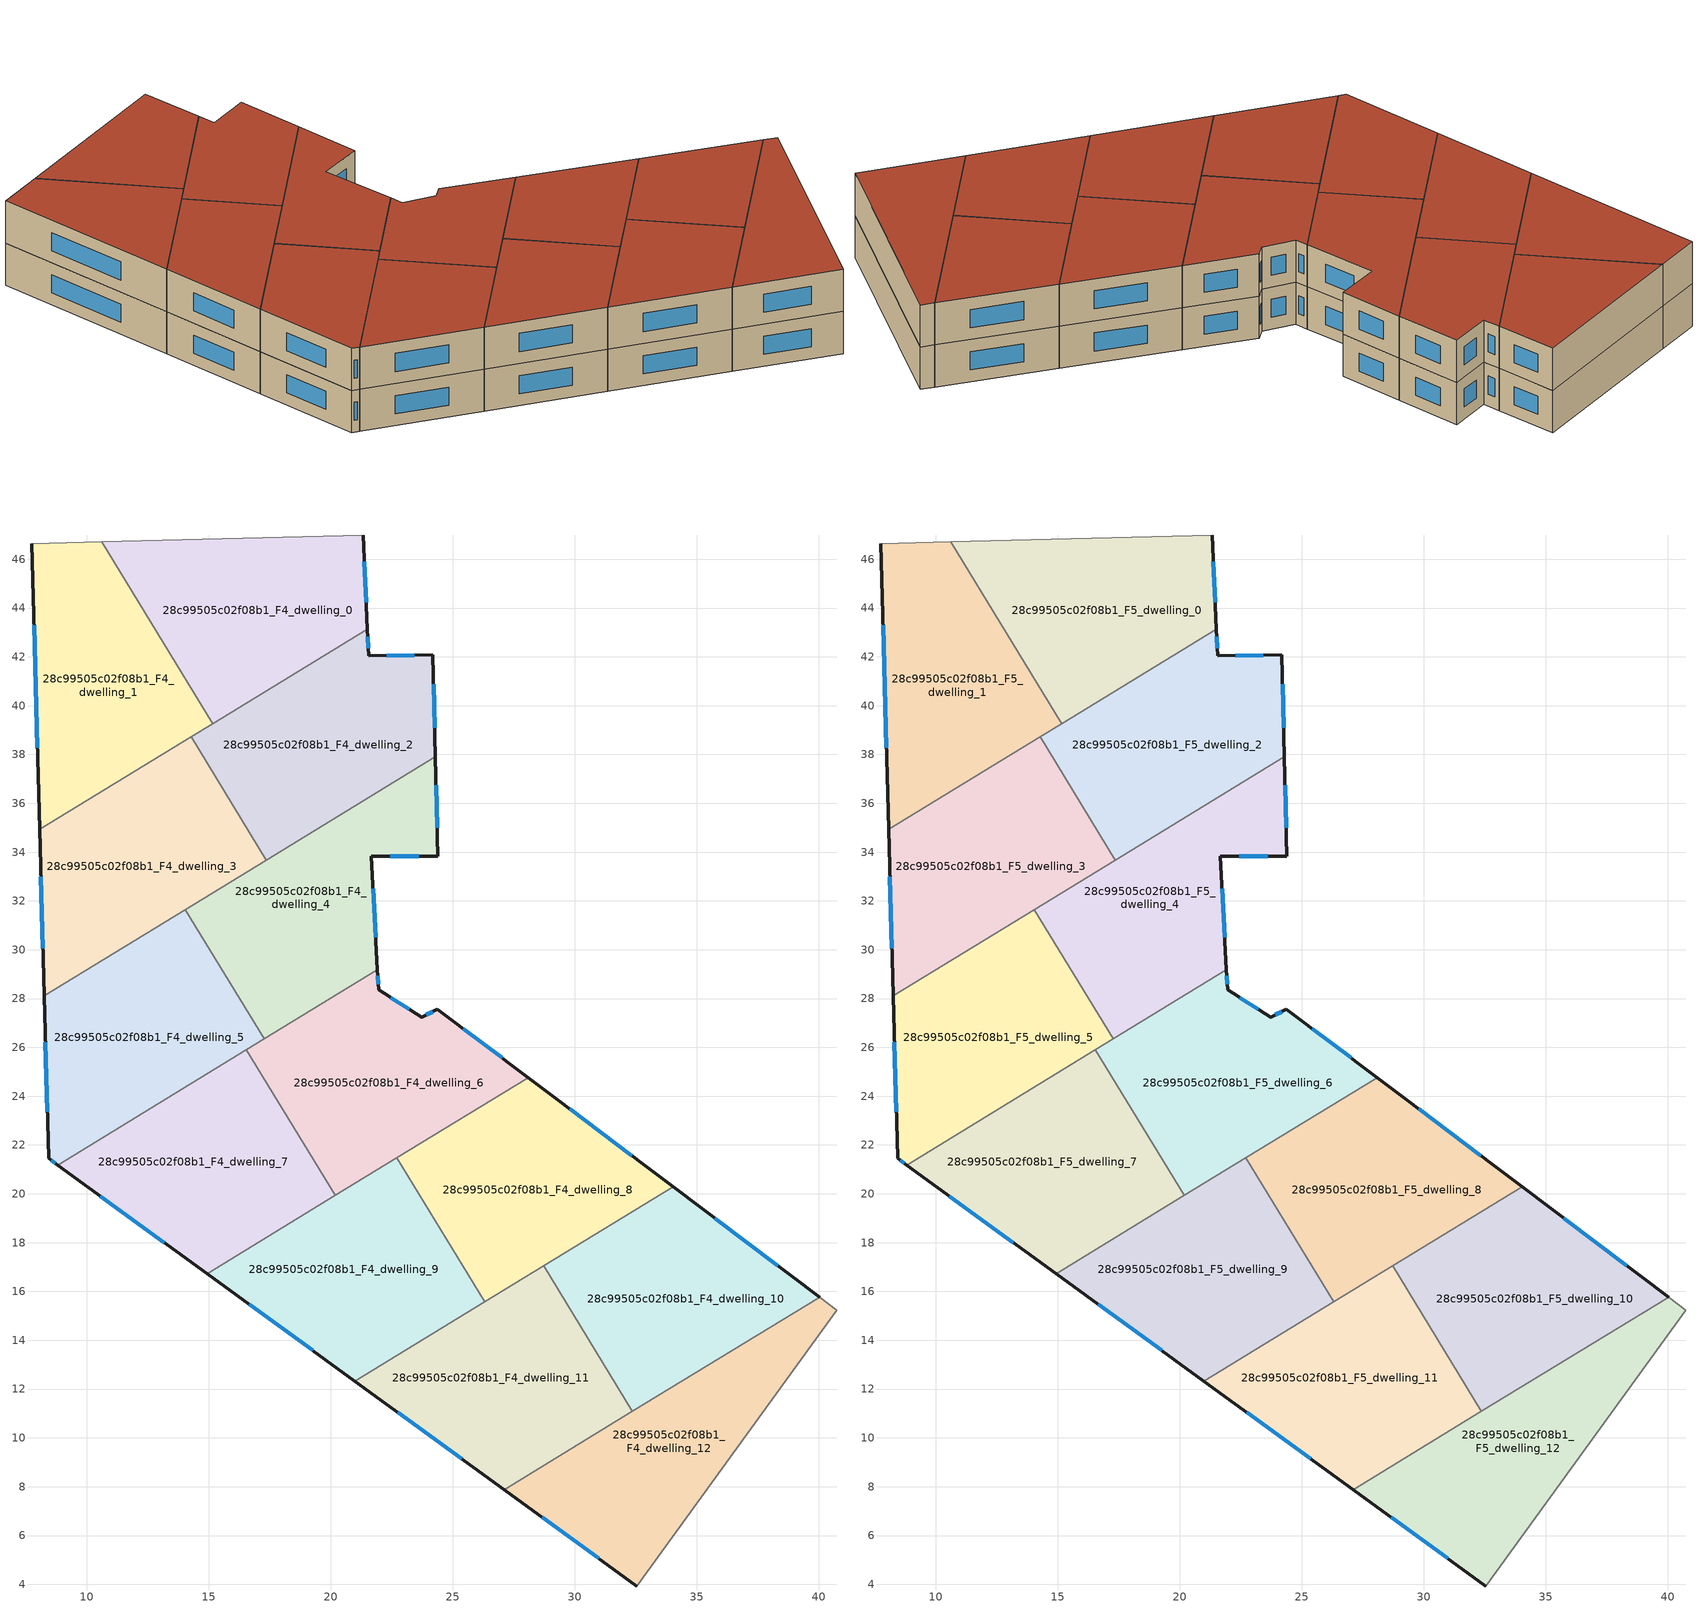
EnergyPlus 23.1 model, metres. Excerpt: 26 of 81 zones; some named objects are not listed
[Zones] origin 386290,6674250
28c99505c02f08b1_F4_dwelling_0
 floor to 28c99505c02f08b1_F3_dwelling_0 (EU_floor_Construction): 21.34,46.99 21.5,43.13 15.17,39.26 10.62,46.71 z12
 wall outside (EU_wall_Construction): 21.5,43.13 21.34,46.99 z12:15
 wall to 28c99505c02f08b1_F4_dwelling_1 (EU_wall_Construction): 10.62,46.71 15.17,39.26 z12:15
 wall adiabatic (EU_wall_Construction): 21.34,46.99 10.62,46.71 z12:15
 wall to 28c99505c02f08b1_F4_dwelling_2 (EU_wall_Construction): 15.17,39.26 21.5,43.13 z12:15
 window (EU_Window_Construction): 21.46,44.23 21.38,45.89 z12.86:14.14
28c99505c02f08b1_F4_dwelling_1
 floor to 28c99505c02f08b1_F3_dwelling_1 (EU_floor_Construction): 10.62,46.71 15.17,39.26 8.08,34.93 7.76,46.63 z12
 wall outside (EU_wall_Construction): 7.76,46.63 8.08,34.93 z12:15
 wall adiabatic (EU_wall_Construction): 10.62,46.71 7.76,46.63 z12:15
 wall to 28c99505c02f08b1_F4_dwelling_3 (EU_wall_Construction): 8.08,34.93 14.29,38.72 z12:15
 wall to 28c99505c02f08b1_F4_dwelling_2 (EU_wall_Construction): 14.29,38.72 15.17,39.26 z12:15
 window (EU_Window_Construction): 7.85,43.29 7.98,38.27 z12.86:14.14
28c99505c02f08b1_F4_dwelling_10
 floor to 28c99505c02f08b1_F3_dwelling_10 (EU_floor_Construction): 40.03,15.77 32.36,11.09 28.72,17.04 34.03,20.29 z12
 wall outside (EU_wall_Construction): 40.03,15.77 34.03,20.29 z12:15
 wall to 28c99505c02f08b1_F4_dwelling_11 (EU_wall_Construction): 28.72,17.04 32.36,11.09 z12:15
 wall to 28c99505c02f08b1_F4_dwelling_12 (EU_wall_Construction): 32.36,11.09 40.03,15.77 z12:15
 wall to 28c99505c02f08b1_F4_dwelling_8 (EU_wall_Construction): 34.03,20.29 28.72,17.04 z12:15
 window (EU_Window_Construction): 38.31,17.06 35.74,19 z12.86:14.14
28c99505c02f08b1_F4_dwelling_11
 floor to 28c99505c02f08b1_F3_dwelling_11 (EU_floor_Construction): 28.72,17.04 32.36,11.09 27.11,7.88 20.99,12.33 z12
 wall outside (EU_wall_Construction): 20.99,12.33 27.11,7.88 z12:15
 wall to 28c99505c02f08b1_F4_dwelling_9 (EU_wall_Construction): 26.31,15.58 20.99,12.33 z12:15
 wall to 28c99505c02f08b1_F4_dwelling_12 (EU_wall_Construction): 27.11,7.88 32.36,11.09 z12:15
 wall to 28c99505c02f08b1_F4_dwelling_8 (EU_wall_Construction): 28.72,17.04 26.31,15.58 z12:15
 window (EU_Window_Construction): 22.74,11.06 25.36,9.15 z12.86:14.14
28c99505c02f08b1_F4_dwelling_12
 floor to 28c99505c02f08b1_F3_dwelling_12 (EU_floor_Construction): 40.73,15.24 32.54,3.93 27.11,7.88 40.03,15.77 z12
 wall outside (EU_wall_Construction): 27.11,7.88 32.54,3.93 z12:15
 wall adiabatic (EU_wall_Construction): 32.54,3.93 40.73,15.24 40.03,15.77 z12:15
 window (EU_Window_Construction): 28.66,6.75 30.99,5.06 z12.86:14.14
28c99505c02f08b1_F4_dwelling_2
 floor to 28c99505c02f08b1_F3_dwelling_2 (EU_floor_Construction): 24.18,42.08 24.29,37.9 17.37,33.67 14.29,38.72 21.5,43.13 21.55,42.04 z12
 wall outside (EU_wall_Construction): 24.29,37.9 24.18,42.08 21.55,42.04 21.5,43.13 z12:15
 wall to 28c99505c02f08b1_F4_dwelling_3 (EU_wall_Construction): 14.29,38.72 17.37,33.67 z12:15
 wall to 28c99505c02f08b1_F4_dwelling_4 (EU_wall_Construction): 17.37,33.67 24.29,37.9 z12:15
 window (EU_Window_Construction): 23.43,42.07 22.3,42.05 / 24.26,39.09 24.21,40.88 / 21.54,42.35 21.52,42.82 z12.86:14.14
28c99505c02f08b1_F4_dwelling_3
 floor to 28c99505c02f08b1_F3_dwelling_3 (EU_floor_Construction): 14.29,38.72 17.37,33.67 8.26,28.11 8.08,34.93 z12
 wall outside (EU_wall_Construction): 8.08,34.93 8.26,28.11 z12:15
 wall to 28c99505c02f08b1_F4_dwelling_5 (EU_wall_Construction): 8.26,28.11 14.05,31.64 z12:15
 wall to 28c99505c02f08b1_F4_dwelling_4 (EU_wall_Construction): 14.04,31.64 17.37,33.68 z12:15
 window (EU_Window_Construction): 8.13,32.98 8.21,30.06 z12.86:14.14
28c99505c02f08b1_F4_dwelling_4
 floor to 28c99505c02f08b1_F3_dwelling_4 (EU_floor_Construction): 24.29,37.9 24.39,33.83 21.66,33.83 21.91,29.17 17.28,26.34 14.04,31.64 z12
 wall outside (EU_wall_Construction): 21.91,29.17 21.66,33.83 24.39,33.83 24.29,37.9 z12:15
 wall to 28c99505c02f08b1_F4_dwelling_5 (EU_wall_Construction): 14.04,31.64 17.28,26.34 z12:15
 wall to 28c99505c02f08b1_F4_dwelling_6 (EU_wall_Construction): 17.28,26.34 21.91,29.17 z12:15
 window (EU_Window_Construction): 22.44,33.83 23.61,33.83 / 21.84,30.5 21.73,32.5 / 24.36,35 24.32,36.74 z12.86:14.14
28c99505c02f08b1_F4_dwelling_5
 floor to 28c99505c02f08b1_F3_dwelling_5 (EU_floor_Construction): 14.04,31.64 17.28,26.34 8.82,21.17 8.44,21.45 8.26,28.11 z12
 wall outside (EU_wall_Construction): 8.26,28.11 8.44,21.45 8.82,21.17 z12:15
 wall to 28c99505c02f08b1_F4_dwelling_7 (EU_wall_Construction): 8.82,21.17 16.55,25.9 z12:15
 wall to 28c99505c02f08b1_F4_dwelling_6 (EU_wall_Construction): 16.55,25.9 17.28,26.34 z12:15
 window (EU_Window_Construction): 8.55,21.37 8.71,21.25 / 8.31,26.21 8.39,23.35 z12.86:14.14
28c99505c02f08b1_F4_dwelling_6
 floor to 28c99505c02f08b1_F3_dwelling_6 (EU_floor_Construction): 24.37,27.56 28.09,24.76 20.18,19.94 16.55,25.89 21.91,29.17 21.96,28.35 23.73,27.23 z12
 wall outside (EU_wall_Construction): 28.09,24.76 24.37,27.56 23.73,27.23 21.96,28.35 21.91,29.17 z12:15
 wall to 28c99505c02f08b1_F4_dwelling_7 (EU_wall_Construction): 16.55,25.89 20.18,19.94 z12:15
 wall to 28c99505c02f08b1_F4_dwelling_8 (EU_wall_Construction): 22.71,21.48 28.09,24.76 z12:15
 wall to 28c99505c02f08b1_F4_dwelling_9 (EU_wall_Construction): 20.19,19.94 22.71,21.48 z12:15
 window (EU_Window_Construction): 21.95,28.59 21.93,28.94 / 23.23,27.55 22.47,28.03 / 24.19,27.47 23.92,27.33 / 27.02,25.56 25.43,26.76 z12.86:14.14
28c99505c02f08b1_F4_dwelling_7
 floor to 28c99505c02f08b1_F3_dwelling_7 (EU_floor_Construction): 16.55,25.89 20.18,19.94 14.93,16.73 8.82,21.17 z12
 wall outside (EU_wall_Construction): 8.82,21.17 14.93,16.73 z12:15
 wall to 28c99505c02f08b1_F4_dwelling_9 (EU_wall_Construction): 14.93,16.73 20.18,19.94 z12:15
 window (EU_Window_Construction): 10.57,19.91 13.19,18 z12.86:14.14
28c99505c02f08b1_F4_dwelling_8
 floor to 28c99505c02f08b1_F3_dwelling_8 (EU_floor_Construction): 34.03,20.29 26.31,15.58 22.71,21.48 28.09,24.76 z12
 wall outside (EU_wall_Construction): 34.03,20.29 28.09,24.76 z12:15
 wall to 28c99505c02f08b1_F4_dwelling_9 (EU_wall_Construction): 22.71,21.48 26.31,15.58 z12:15
 window (EU_Window_Construction): 32.33,21.57 29.78,23.49 z12.86:14.14
28c99505c02f08b1_F4_dwelling_9
 floor to 28c99505c02f08b1_F3_dwelling_9 (EU_floor_Construction): 22.71,21.48 26.31,15.58 20.99,12.33 14.93,16.73 z12
 wall outside (EU_wall_Construction): 14.93,16.73 20.99,12.33 z12:15
 window (EU_Window_Construction): 16.67,15.47 19.26,13.58 z12.86:14.14
28c99505c02f08b1_F5_dwelling_0
 floor to 28c99505c02f08b1_F4_dwelling_0 (EU_floor_Construction): 21.34,46.99 21.5,43.13 15.17,39.26 10.62,46.71 z15
 wall outside (EU_wall_Construction): 21.5,43.13 21.34,46.99 z15:18
 wall to 28c99505c02f08b1_F5_dwelling_1 (EU_wall_Construction): 10.62,46.71 15.17,39.26 z15:18
 wall adiabatic (EU_wall_Construction): 21.34,46.99 10.62,46.71 z15:18
 wall to 28c99505c02f08b1_F5_dwelling_2 (EU_wall_Construction): 15.17,39.26 21.5,43.13 z15:18
 window (EU_Window_Construction): 21.46,44.23 21.38,45.89 z15.86:17.14
 roof outside (EU_roof_Construction): 21.5,43.13 21.34,46.99 10.62,46.71 15.17,39.26 z18
28c99505c02f08b1_F5_dwelling_1
 floor to 28c99505c02f08b1_F4_dwelling_1 (EU_floor_Construction): 10.62,46.71 15.17,39.26 8.08,34.93 7.76,46.63 z15
 wall outside (EU_wall_Construction): 7.76,46.63 8.08,34.93 z15:18
 wall adiabatic (EU_wall_Construction): 10.62,46.71 7.76,46.63 z15:18
 wall to 28c99505c02f08b1_F5_dwelling_3 (EU_wall_Construction): 8.08,34.93 14.29,38.72 z15:18
 wall to 28c99505c02f08b1_F5_dwelling_2 (EU_wall_Construction): 14.29,38.72 15.17,39.26 z15:18
 window (EU_Window_Construction): 7.85,43.29 7.98,38.27 z15.86:17.14
 roof outside (EU_roof_Construction): 15.17,39.26 10.62,46.71 7.76,46.63 8.08,34.93 z18
28c99505c02f08b1_F5_dwelling_10
 floor to 28c99505c02f08b1_F4_dwelling_10 (EU_floor_Construction): 40.03,15.77 32.36,11.09 28.72,17.04 34.03,20.29 z15
 wall outside (EU_wall_Construction): 40.03,15.77 34.03,20.29 z15:18
 wall to 28c99505c02f08b1_F5_dwelling_11 (EU_wall_Construction): 28.72,17.04 32.36,11.09 z15:18
 wall to 28c99505c02f08b1_F5_dwelling_12 (EU_wall_Construction): 32.36,11.09 40.03,15.77 z15:18
 wall to 28c99505c02f08b1_F5_dwelling_8 (EU_wall_Construction): 34.03,20.29 28.72,17.04 z15:18
 window (EU_Window_Construction): 38.31,17.06 35.74,19 z15.86:17.14
 roof outside (EU_roof_Construction): 40.03,15.77 34.03,20.29 28.72,17.04 32.36,11.09 z18
28c99505c02f08b1_F5_dwelling_11
 floor to 28c99505c02f08b1_F4_dwelling_11 (EU_floor_Construction): 28.72,17.04 32.36,11.09 27.11,7.88 20.99,12.33 z15
 wall outside (EU_wall_Construction): 20.99,12.33 27.11,7.88 z15:18
 wall to 28c99505c02f08b1_F5_dwelling_9 (EU_wall_Construction): 26.31,15.58 20.99,12.33 z15:18
 wall to 28c99505c02f08b1_F5_dwelling_12 (EU_wall_Construction): 27.11,7.88 32.36,11.09 z15:18
 wall to 28c99505c02f08b1_F5_dwelling_8 (EU_wall_Construction): 28.72,17.04 26.31,15.58 z15:18
 window (EU_Window_Construction): 22.74,11.06 25.36,9.15 z15.86:17.14
 roof outside (EU_roof_Construction): 32.36,11.09 28.72,17.04 20.99,12.33 27.11,7.88 z18
28c99505c02f08b1_F5_dwelling_12
 floor to 28c99505c02f08b1_F4_dwelling_12 (EU_floor_Construction): 40.73,15.24 32.54,3.93 27.11,7.88 40.03,15.77 z15
 wall outside (EU_wall_Construction): 27.11,7.88 32.54,3.93 z15:18
 wall adiabatic (EU_wall_Construction): 32.54,3.93 40.73,15.24 40.03,15.77 z15:18
 window (EU_Window_Construction): 28.66,6.75 30.99,5.06 z15.86:17.14
 roof outside (EU_roof_Construction): 32.54,3.93 40.73,15.24 40.03,15.77 27.11,7.88 z18
28c99505c02f08b1_F5_dwelling_2
 floor to 28c99505c02f08b1_F4_dwelling_2 (EU_floor_Construction): 24.18,42.08 24.29,37.9 17.37,33.67 14.29,38.72 21.5,43.13 21.55,42.04 z15
 wall outside (EU_wall_Construction): 24.29,37.9 24.18,42.08 21.55,42.04 21.5,43.13 z15:18
 wall to 28c99505c02f08b1_F5_dwelling_3 (EU_wall_Construction): 14.29,38.72 17.37,33.67 z15:18
 wall to 28c99505c02f08b1_F5_dwelling_4 (EU_wall_Construction): 17.37,33.67 24.29,37.9 z15:18
 window (EU_Window_Construction): 23.43,42.07 22.3,42.05 / 24.26,39.09 24.21,40.88 / 21.54,42.35 21.52,42.82 z15.86:17.14
 roof outside (EU_roof_Construction): 24.29,37.9 24.18,42.08 21.55,42.04 21.5,43.13 14.29,38.72 17.37,33.67 z18
28c99505c02f08b1_F5_dwelling_3
 floor to 28c99505c02f08b1_F4_dwelling_3 (EU_floor_Construction): 14.29,38.72 17.37,33.67 8.26,28.11 8.08,34.93 z15
 wall outside (EU_wall_Construction): 8.08,34.93 8.26,28.11 z15:18
 wall to 28c99505c02f08b1_F5_dwelling_5 (EU_wall_Construction): 8.26,28.11 14.05,31.64 z15:18
 wall to 28c99505c02f08b1_F5_dwelling_4 (EU_wall_Construction): 14.04,31.64 17.37,33.68 z15:18
 window (EU_Window_Construction): 8.13,32.98 8.21,30.06 z15.86:17.14
 roof outside (EU_roof_Construction): 17.37,33.67 14.29,38.72 8.08,34.93 8.26,28.11 z18
28c99505c02f08b1_F5_dwelling_4
 floor to 28c99505c02f08b1_F4_dwelling_4 (EU_floor_Construction): 24.29,37.9 24.39,33.83 21.66,33.83 21.91,29.17 17.28,26.34 14.04,31.64 z15
 wall outside (EU_wall_Construction): 21.91,29.17 21.66,33.83 24.39,33.83 24.29,37.9 z15:18
 wall to 28c99505c02f08b1_F5_dwelling_5 (EU_wall_Construction): 14.04,31.64 17.28,26.34 z15:18
 wall to 28c99505c02f08b1_F5_dwelling_6 (EU_wall_Construction): 17.28,26.34 21.91,29.17 z15:18
 window (EU_Window_Construction): 22.44,33.83 23.61,33.83 / 21.84,30.5 21.73,32.5 / 24.36,35 24.32,36.74 z15.86:17.14
 roof outside (EU_roof_Construction): 21.91,29.17 21.66,33.83 24.39,33.83 24.29,37.9 14.04,31.64 17.28,26.34 z18
28c99505c02f08b1_F5_dwelling_5
 floor to 28c99505c02f08b1_F4_dwelling_5 (EU_floor_Construction): 14.04,31.64 17.28,26.34 8.82,21.17 8.44,21.45 8.26,28.11 z15
 wall outside (EU_wall_Construction): 8.26,28.11 8.44,21.45 8.82,21.17 z15:18
 wall to 28c99505c02f08b1_F5_dwelling_7 (EU_wall_Construction): 8.82,21.17 16.55,25.9 z15:18
 wall to 28c99505c02f08b1_F5_dwelling_6 (EU_wall_Construction): 16.55,25.9 17.28,26.34 z15:18
 window (EU_Window_Construction): 8.55,21.37 8.71,21.25 / 8.31,26.21 8.39,23.35 z15.86:17.14
 roof outside (EU_roof_Construction): 17.28,26.34 14.04,31.64 8.26,28.11 8.44,21.45 8.82,21.17 z18
28c99505c02f08b1_F5_dwelling_6
 floor to 28c99505c02f08b1_F4_dwelling_6 (EU_floor_Construction): 24.37,27.56 28.09,24.76 20.18,19.94 16.55,25.89 21.91,29.17 21.96,28.35 23.73,27.23 z15
 wall outside (EU_wall_Construction): 28.09,24.76 24.37,27.56 23.73,27.23 21.96,28.35 21.91,29.17 z15:18
 wall to 28c99505c02f08b1_F5_dwelling_7 (EU_wall_Construction): 16.55,25.89 20.18,19.94 z15:18
 wall to 28c99505c02f08b1_F5_dwelling_8 (EU_wall_Construction): 22.71,21.48 28.09,24.76 z15:18
 wall to 28c99505c02f08b1_F5_dwelling_9 (EU_wall_Construction): 20.19,19.94 22.71,21.48 z15:18
 window (EU_Window_Construction): 21.95,28.59 21.93,28.94 / 23.23,27.55 22.47,28.03 / 24.19,27.47 23.92,27.33 / 27.02,25.56 25.43,26.76 z15.86:17.14
 roof outside (EU_roof_Construction): 28.09,24.76 24.37,27.56 23.73,27.23 21.96,28.35 21.91,29.17 16.55,25.89 20.18,19.94 z18
28c99505c02f08b1_F5_dwelling_7
 floor to 28c99505c02f08b1_F4_dwelling_7 (EU_floor_Construction): 16.55,25.89 20.18,19.94 14.93,16.73 8.82,21.17 z15
 wall outside (EU_wall_Construction): 8.82,21.17 14.93,16.73 z15:18
 wall to 28c99505c02f08b1_F5_dwelling_9 (EU_wall_Construction): 14.93,16.73 20.18,19.94 z15:18
 window (EU_Window_Construction): 10.57,19.91 13.19,18 z15.86:17.14
 roof outside (EU_roof_Construction): 20.18,19.94 16.55,25.89 8.82,21.17 14.93,16.73 z18
28c99505c02f08b1_F5_dwelling_8
 floor to 28c99505c02f08b1_F4_dwelling_8 (EU_floor_Construction): 34.03,20.29 26.31,15.58 22.71,21.48 28.09,24.76 z15
 wall outside (EU_wall_Construction): 34.03,20.29 28.09,24.76 z15:18
 wall to 28c99505c02f08b1_F5_dwelling_9 (EU_wall_Construction): 22.71,21.48 26.31,15.58 z15:18
 window (EU_Window_Construction): 32.33,21.57 29.78,23.49 z15.86:17.14
 roof outside (EU_roof_Construction): 34.03,20.29 28.09,24.76 22.71,21.48 26.31,15.58 z18
28c99505c02f08b1_F5_dwelling_9
 floor to 28c99505c02f08b1_F4_dwelling_9 (EU_floor_Construction): 22.71,21.48 26.31,15.58 20.99,12.33 14.93,16.73 z15
 wall outside (EU_wall_Construction): 14.93,16.73 20.99,12.33 z15:18
 window (EU_Window_Construction): 16.67,15.47 19.26,13.58 z15.86:17.14
 roof outside (EU_roof_Construction): 26.31,15.58 22.71,21.48 14.93,16.73 20.99,12.33 z18
[Building]
EU S2 Campaign: North Axis=0; Terrain=City; Solar Distribution=FullExterior
[Site:Location]
Helsinki-Vantaa.AP: Latitude=60.317; Longitude=24.963; Time Zone=2; Elevation=54.6
[SizingPeriod:WeatherFileDays]
AnnualSizingPeriod: Begin Month=1; Begin Day of Month=1; End Month=12; End Day of Month=31; Day of Week for Start Day=Monday; Use Weather File Daylight Saving Period=No; Use Weather File Rain and Snow Indicators=No
[MATERIAL]
EU_InternalMass_Material: Roughness=MediumRough; Thickness=0.1; Conductivity=1; Density=1800; Specific Heat=900; Thermal Absorptance=0.9; Solar Absorptance=0.7; Visible Absorptance=0.7
[MATERIAL:NOMASS] Roughness=MediumRough; Thermal Absorptance=0.9; Solar Absorptance=0.7; Visible Absorptance=0.7
Name | Thermal Resistance
EU_wall_NoMass | 1.10183
EU_roof_NoMass; EU_floor_NoMass | 1.70606
[WINDOWMATERIAL:SIMPLEGLAZINGSYSTEM]
EU_Window_SimpleGlazing: UFactor=3.11035; Solar Heat Gain Coefficient=0.8; Visible Transmittance=0.8
[CONSTRUCTION]
EU_wall_Construction: EU_wall_NoMass
EU_roof_Construction: EU_roof_NoMass
EU_floor_Construction: EU_floor_NoMass
EU_Window_Construction: EU_Window_SimpleGlazing
EU_InternalMass_Construction: EU_InternalMass_Material
[ZONE] Type=1; Multiplier=1; Ceiling Height=autocalculate; Floor Area=autocalculate; Part of Total Floor Area=Yes
Name | Volume
28c99505c02f08b1_F4_dwelling_0; 28c99505c02f08b1_F5_dwelling_0 | 159.233
28c99505c02f08b1_F4_dwelling_1; 28c99505c02f08b1_F5_dwelling_1 | 159.22
28c99505c02f08b1_F4_dwelling_10; 28c99505c02f08b1_F5_dwelling_10 | 159.237
28c99505c02f08b1_F4_dwelling_11; 28c99505c02f08b1_F5_dwelling_11; 28c99505c02f08b1_F4_dwelling_2; 28c99505c02f08b1_F5_dwelling_2 | 159.216
28c99505c02f08b1_F4_dwelling_12; 28c99505c02f08b1_F5_dwelling_12 | 159.207
28c99505c02f08b1_F4_dwelling_3; 28c99505c02f08b1_F5_dwelling_3 | 159.225
28c99505c02f08b1_F4_dwelling_4; 28c99505c02f08b1_F5_dwelling_4 | 159.209
28c99505c02f08b1_F4_dwelling_5; 28c99505c02f08b1_F5_dwelling_5 | 159.201
28c99505c02f08b1_F4_dwelling_6; 28c99505c02f08b1_F5_dwelling_6 | 159.217
28c99505c02f08b1_F4_dwelling_7; 28c99505c02f08b1_F5_dwelling_7 | 159.213
28c99505c02f08b1_F4_dwelling_8; 28c99505c02f08b1_F5_dwelling_8 | 159.245
28c99505c02f08b1_F4_dwelling_9; 28c99505c02f08b1_F5_dwelling_9 | 159.243
[INTERNALMASS] Construction=EU_InternalMass_Construction
Name | Zone or ZoneList | Surface Area
28c99505c02f08b1_F4_dwelling_0_EU_InternalMass | 28c99505c02f08b1_F4_dwelling_0 | 53.0776
28c99505c02f08b1_F4_dwelling_1_EU_InternalMass | 28c99505c02f08b1_F4_dwelling_1 | 53.0701
28c99505c02f08b1_F4_dwelling_2_EU_InternalMass | 28c99505c02f08b1_F4_dwelling_2 | 53.0724
28c99505c02f08b1_F4_dwelling_3_EU_InternalMass | 28c99505c02f08b1_F4_dwelling_3 | 53.0735
28c99505c02f08b1_F4_dwelling_4_EU_InternalMass | 28c99505c02f08b1_F4_dwelling_4 | 53.0704
28c99505c02f08b1_F4_dwelling_5_EU_InternalMass | 28c99505c02f08b1_F4_dwelling_5 | 53.0669
28c99505c02f08b1_F4_dwelling_6_EU_InternalMass | 28c99505c02f08b1_F4_dwelling_6 | 53.072
28c99505c02f08b1_F4_dwelling_7_EU_InternalMass | 28c99505c02f08b1_F4_dwelling_7 | 53.0725
28c99505c02f08b1_F4_dwelling_8_EU_InternalMass | 28c99505c02f08b1_F4_dwelling_8 | 53.0797
28c99505c02f08b1_F4_dwelling_9_EU_InternalMass | 28c99505c02f08b1_F4_dwelling_9 | 53.0815
28c99505c02f08b1_F4_dwelling_10_EU_InternalMass | 28c99505c02f08b1_F4_dwelling_10 | 53.0785
28c99505c02f08b1_F4_dwelling_11_EU_InternalMass | 28c99505c02f08b1_F4_dwelling_11 | 53.0707
28c99505c02f08b1_F4_dwelling_12_EU_InternalMass | 28c99505c02f08b1_F4_dwelling_12 | 53.0688
28c99505c02f08b1_F5_dwelling_0_EU_InternalMass | 28c99505c02f08b1_F5_dwelling_0 | 53.0776
28c99505c02f08b1_F5_dwelling_1_EU_InternalMass | 28c99505c02f08b1_F5_dwelling_1 | 53.0701
28c99505c02f08b1_F5_dwelling_2_EU_InternalMass | 28c99505c02f08b1_F5_dwelling_2 | 53.0724
28c99505c02f08b1_F5_dwelling_3_EU_InternalMass | 28c99505c02f08b1_F5_dwelling_3 | 53.0735
28c99505c02f08b1_F5_dwelling_4_EU_InternalMass | 28c99505c02f08b1_F5_dwelling_4 | 53.0704
28c99505c02f08b1_F5_dwelling_5_EU_InternalMass | 28c99505c02f08b1_F5_dwelling_5 | 53.0669
28c99505c02f08b1_F5_dwelling_6_EU_InternalMass | 28c99505c02f08b1_F5_dwelling_6 | 53.072
28c99505c02f08b1_F5_dwelling_7_EU_InternalMass | 28c99505c02f08b1_F5_dwelling_7 | 53.0725
28c99505c02f08b1_F5_dwelling_8_EU_InternalMass | 28c99505c02f08b1_F5_dwelling_8 | 53.0797
28c99505c02f08b1_F5_dwelling_9_EU_InternalMass | 28c99505c02f08b1_F5_dwelling_9 | 53.0815
28c99505c02f08b1_F5_dwelling_10_EU_InternalMass | 28c99505c02f08b1_F5_dwelling_10 | 53.0785
28c99505c02f08b1_F5_dwelling_11_EU_InternalMass | 28c99505c02f08b1_F5_dwelling_11 | 53.0707
28c99505c02f08b1_F5_dwelling_12_EU_InternalMass | 28c99505c02f08b1_F5_dwelling_12 | 53.0688
[OTHEREQUIPMENT] Fuel Type=Electricity; Design Level Calculation Method=Watts/Area; Power per Zone Floor Area=1; Fraction Latent=0; Fraction Radiant=0; Fraction Lost=0; Carbon Dioxide Generation Rate=0; EndUse Subcategory=EU_Step8_InternalGains
Name | Zone or ZoneList or Space or SpaceList | Schedule
EU_Step8_InternalGain_28c99505c02f08b1_F4_dwelling_0_f000 | 28c99505c02f08b1_F4_dwelling_0 | EU_Step8_GainSchedule_28c99505c02f08b1_F4_dwelling_0_f000
EU_Step8_InternalGain_28c99505c02f08b1_F4_dwelling_1_f000 | 28c99505c02f08b1_F4_dwelling_1 | EU_Step8_GainSchedule_28c99505c02f08b1_F4_dwelling_1_f000
EU_Step8_InternalGain_28c99505c02f08b1_F4_dwelling_2_f000 | 28c99505c02f08b1_F4_dwelling_2 | EU_Step8_GainSchedule_28c99505c02f08b1_F4_dwelling_2_f000
EU_Step8_InternalGain_28c99505c02f08b1_F4_dwelling_3_f000 | 28c99505c02f08b1_F4_dwelling_3 | EU_Step8_GainSchedule_28c99505c02f08b1_F4_dwelling_3_f000
EU_Step8_InternalGain_28c99505c02f08b1_F4_dwelling_4_f000 | 28c99505c02f08b1_F4_dwelling_4 | EU_Step8_GainSchedule_28c99505c02f08b1_F4_dwelling_4_f000
EU_Step8_InternalGain_28c99505c02f08b1_F4_dwelling_5_f000 | 28c99505c02f08b1_F4_dwelling_5 | EU_Step8_GainSchedule_28c99505c02f08b1_F4_dwelling_5_f000
EU_Step8_InternalGain_28c99505c02f08b1_F4_dwelling_6_f000 | 28c99505c02f08b1_F4_dwelling_6 | EU_Step8_GainSchedule_28c99505c02f08b1_F4_dwelling_6_f000
EU_Step8_InternalGain_28c99505c02f08b1_F4_dwelling_7_f000 | 28c99505c02f08b1_F4_dwelling_7 | EU_Step8_GainSchedule_28c99505c02f08b1_F4_dwelling_7_f000
EU_Step8_InternalGain_28c99505c02f08b1_F4_dwelling_8_f000 | 28c99505c02f08b1_F4_dwelling_8 | EU_Step8_GainSchedule_28c99505c02f08b1_F4_dwelling_8_f000
EU_Step8_InternalGain_28c99505c02f08b1_F4_dwelling_9_f000 | 28c99505c02f08b1_F4_dwelling_9 | EU_Step8_GainSchedule_28c99505c02f08b1_F4_dwelling_9_f000
EU_Step8_InternalGain_28c99505c02f08b1_F4_dwelling_10_f000 | 28c99505c02f08b1_F4_dwelling_10 | EU_Step8_GainSchedule_28c99505c02f08b1_F4_dwelling_10_f000
EU_Step8_InternalGain_28c99505c02f08b1_F4_dwelling_11_f000 | 28c99505c02f08b1_F4_dwelling_11 | EU_Step8_GainSchedule_28c99505c02f08b1_F4_dwelling_11_f000
EU_Step8_InternalGain_28c99505c02f08b1_F4_dwelling_12_f000 | 28c99505c02f08b1_F4_dwelling_12 | EU_Step8_GainSchedule_28c99505c02f08b1_F4_dwelling_12_f000
EU_Step8_InternalGain_28c99505c02f08b1_F5_dwelling_0_f000 | 28c99505c02f08b1_F5_dwelling_0 | EU_Step8_GainSchedule_28c99505c02f08b1_F5_dwelling_0_f000
EU_Step8_InternalGain_28c99505c02f08b1_F5_dwelling_1_f000 | 28c99505c02f08b1_F5_dwelling_1 | EU_Step8_GainSchedule_28c99505c02f08b1_F5_dwelling_1_f000
EU_Step8_InternalGain_28c99505c02f08b1_F5_dwelling_2_f000 | 28c99505c02f08b1_F5_dwelling_2 | EU_Step8_GainSchedule_28c99505c02f08b1_F5_dwelling_2_f000
EU_Step8_InternalGain_28c99505c02f08b1_F5_dwelling_3_f000 | 28c99505c02f08b1_F5_dwelling_3 | EU_Step8_GainSchedule_28c99505c02f08b1_F5_dwelling_3_f000
EU_Step8_InternalGain_28c99505c02f08b1_F5_dwelling_4_f000 | 28c99505c02f08b1_F5_dwelling_4 | EU_Step8_GainSchedule_28c99505c02f08b1_F5_dwelling_4_f000
EU_Step8_InternalGain_28c99505c02f08b1_F5_dwelling_5_f000 | 28c99505c02f08b1_F5_dwelling_5 | EU_Step8_GainSchedule_28c99505c02f08b1_F5_dwelling_5_f000
EU_Step8_InternalGain_28c99505c02f08b1_F5_dwelling_6_f000 | 28c99505c02f08b1_F5_dwelling_6 | EU_Step8_GainSchedule_28c99505c02f08b1_F5_dwelling_6_f000
EU_Step8_InternalGain_28c99505c02f08b1_F5_dwelling_7_f000 | 28c99505c02f08b1_F5_dwelling_7 | EU_Step8_GainSchedule_28c99505c02f08b1_F5_dwelling_7_f000
EU_Step8_InternalGain_28c99505c02f08b1_F5_dwelling_8_f000 | 28c99505c02f08b1_F5_dwelling_8 | EU_Step8_GainSchedule_28c99505c02f08b1_F5_dwelling_8_f000
EU_Step8_InternalGain_28c99505c02f08b1_F5_dwelling_9_f000 | 28c99505c02f08b1_F5_dwelling_9 | EU_Step8_GainSchedule_28c99505c02f08b1_F5_dwelling_9_f000
EU_Step8_InternalGain_28c99505c02f08b1_F5_dwelling_10_f000 | 28c99505c02f08b1_F5_dwelling_10 | EU_Step8_GainSchedule_28c99505c02f08b1_F5_dwelling_10_f000
EU_Step8_InternalGain_28c99505c02f08b1_F5_dwelling_11_f000 | 28c99505c02f08b1_F5_dwelling_11 | EU_Step8_GainSchedule_28c99505c02f08b1_F5_dwelling_11_f000
EU_Step8_InternalGain_28c99505c02f08b1_F5_dwelling_12_f000 | 28c99505c02f08b1_F5_dwelling_12 | EU_Step8_GainSchedule_28c99505c02f08b1_F5_dwelling_12_f000
[ZONEVENTILATION:DESIGNFLOWRATE] Schedule=EU_AlwaysOn; Design Flow Rate Calculation Method=AirChanges/Hour; Air Changes per Hour=0.756316; Ventilation Type=Natural; Fan Pressure Rise=0; Fan Total Efficiency=1; Constant Term Coefficient=1; Temperature Term Coefficient=0; Velocity Term Coefficient=0; Velocity Squared Term Coefficient=0; Minimum Indoor Temperature=-100; Maximum Indoor Temperature=100; Delta Temperature=-100; Minimum Outdoor Temperature=-100; Maximum Outdoor Temperature=100; Maximum Wind Speed=40
Name | Zone or ZoneList or Space or SpaceList
EU_ConstantAir_28c99505c02f08b1_F4_dwelling_0 | 28c99505c02f08b1_F4_dwelling_0
EU_ConstantAir_28c99505c02f08b1_F4_dwelling_1 | 28c99505c02f08b1_F4_dwelling_1
EU_ConstantAir_28c99505c02f08b1_F4_dwelling_2 | 28c99505c02f08b1_F4_dwelling_2
EU_ConstantAir_28c99505c02f08b1_F4_dwelling_3 | 28c99505c02f08b1_F4_dwelling_3
EU_ConstantAir_28c99505c02f08b1_F4_dwelling_4 | 28c99505c02f08b1_F4_dwelling_4
EU_ConstantAir_28c99505c02f08b1_F4_dwelling_5 | 28c99505c02f08b1_F4_dwelling_5
EU_ConstantAir_28c99505c02f08b1_F4_dwelling_6 | 28c99505c02f08b1_F4_dwelling_6
EU_ConstantAir_28c99505c02f08b1_F4_dwelling_7 | 28c99505c02f08b1_F4_dwelling_7
EU_ConstantAir_28c99505c02f08b1_F4_dwelling_8 | 28c99505c02f08b1_F4_dwelling_8
EU_ConstantAir_28c99505c02f08b1_F4_dwelling_9 | 28c99505c02f08b1_F4_dwelling_9
EU_ConstantAir_28c99505c02f08b1_F4_dwelling_10 | 28c99505c02f08b1_F4_dwelling_10
EU_ConstantAir_28c99505c02f08b1_F4_dwelling_11 | 28c99505c02f08b1_F4_dwelling_11
EU_ConstantAir_28c99505c02f08b1_F4_dwelling_12 | 28c99505c02f08b1_F4_dwelling_12
EU_ConstantAir_28c99505c02f08b1_F5_dwelling_0 | 28c99505c02f08b1_F5_dwelling_0
EU_ConstantAir_28c99505c02f08b1_F5_dwelling_1 | 28c99505c02f08b1_F5_dwelling_1
EU_ConstantAir_28c99505c02f08b1_F5_dwelling_2 | 28c99505c02f08b1_F5_dwelling_2
EU_ConstantAir_28c99505c02f08b1_F5_dwelling_3 | 28c99505c02f08b1_F5_dwelling_3
EU_ConstantAir_28c99505c02f08b1_F5_dwelling_4 | 28c99505c02f08b1_F5_dwelling_4
EU_ConstantAir_28c99505c02f08b1_F5_dwelling_5 | 28c99505c02f08b1_F5_dwelling_5
EU_ConstantAir_28c99505c02f08b1_F5_dwelling_6 | 28c99505c02f08b1_F5_dwelling_6
EU_ConstantAir_28c99505c02f08b1_F5_dwelling_7 | 28c99505c02f08b1_F5_dwelling_7
EU_ConstantAir_28c99505c02f08b1_F5_dwelling_8 | 28c99505c02f08b1_F5_dwelling_8
EU_ConstantAir_28c99505c02f08b1_F5_dwelling_9 | 28c99505c02f08b1_F5_dwelling_9
EU_ConstantAir_28c99505c02f08b1_F5_dwelling_10 | 28c99505c02f08b1_F5_dwelling_10
EU_ConstantAir_28c99505c02f08b1_F5_dwelling_11 | 28c99505c02f08b1_F5_dwelling_11
EU_ConstantAir_28c99505c02f08b1_F5_dwelling_12 | 28c99505c02f08b1_F5_dwelling_12
[HVACTEMPLATE:ZONE:IDEALLOADSAIRSYSTEM] System Availability Schedule=EU_AlwaysOn; Maximum Heating Supply Air Temperature=50; Minimum Cooling Supply Air Temperature=13; Maximum Heating Supply Air Humidity Ratio=0.0156; Minimum Cooling Supply Air Humidity Ratio=0.0077; Heating Limit=NoLimit; Cooling Limit=NoLimit; Heating Availability Schedule=EU_AlwaysOn; Cooling Availability Schedule=EU_CoolingOff; Dehumidification Control Type=ConstantSensibleHeatRatio; Cooling Sensible Heat Ratio=0.7; Dehumidification Setpoint=60; Humidification Control Type=None; Humidification Setpoint=30; Outdoor Air Method=None; Outdoor Air Flow Rate per Person=0.00944; Outdoor Air Flow Rate per Zone Floor Area=0; Outdoor Air Flow Rate per Zone=0; Demand Controlled Ventilation Type=None; Outdoor Air Economizer Type=NoEconomizer; Heat Recovery Type=None; Sensible Heat Recovery Effectiveness=0.7; Latent Heat Recovery Effectiveness=0.65
Name | Template Thermostat
28c99505c02f08b1_F4_dwelling_0 | EU_HeatOnly_28c99505c02f08b1_F4_dwelling_0
28c99505c02f08b1_F4_dwelling_1 | EU_HeatOnly_28c99505c02f08b1_F4_dwelling_1
28c99505c02f08b1_F4_dwelling_2 | EU_HeatOnly_28c99505c02f08b1_F4_dwelling_2
28c99505c02f08b1_F4_dwelling_3 | EU_HeatOnly_28c99505c02f08b1_F4_dwelling_3
28c99505c02f08b1_F4_dwelling_4 | EU_HeatOnly_28c99505c02f08b1_F4_dwelling_4
28c99505c02f08b1_F4_dwelling_5 | EU_HeatOnly_28c99505c02f08b1_F4_dwelling_5
28c99505c02f08b1_F4_dwelling_6 | EU_HeatOnly_28c99505c02f08b1_F4_dwelling_6
28c99505c02f08b1_F4_dwelling_7 | EU_HeatOnly_28c99505c02f08b1_F4_dwelling_7
28c99505c02f08b1_F4_dwelling_8 | EU_HeatOnly_28c99505c02f08b1_F4_dwelling_8
28c99505c02f08b1_F4_dwelling_9 | EU_HeatOnly_28c99505c02f08b1_F4_dwelling_9
28c99505c02f08b1_F4_dwelling_10 | EU_HeatOnly_28c99505c02f08b1_F4_dwelling_10
28c99505c02f08b1_F4_dwelling_11 | EU_HeatOnly_28c99505c02f08b1_F4_dwelling_11
28c99505c02f08b1_F4_dwelling_12 | EU_HeatOnly_28c99505c02f08b1_F4_dwelling_12
28c99505c02f08b1_F5_dwelling_0 | EU_HeatOnly_28c99505c02f08b1_F5_dwelling_0
28c99505c02f08b1_F5_dwelling_1 | EU_HeatOnly_28c99505c02f08b1_F5_dwelling_1
28c99505c02f08b1_F5_dwelling_2 | EU_HeatOnly_28c99505c02f08b1_F5_dwelling_2
28c99505c02f08b1_F5_dwelling_3 | EU_HeatOnly_28c99505c02f08b1_F5_dwelling_3
28c99505c02f08b1_F5_dwelling_4 | EU_HeatOnly_28c99505c02f08b1_F5_dwelling_4
28c99505c02f08b1_F5_dwelling_5 | EU_HeatOnly_28c99505c02f08b1_F5_dwelling_5
28c99505c02f08b1_F5_dwelling_6 | EU_HeatOnly_28c99505c02f08b1_F5_dwelling_6
28c99505c02f08b1_F5_dwelling_7 | EU_HeatOnly_28c99505c02f08b1_F5_dwelling_7
28c99505c02f08b1_F5_dwelling_8 | EU_HeatOnly_28c99505c02f08b1_F5_dwelling_8
28c99505c02f08b1_F5_dwelling_9 | EU_HeatOnly_28c99505c02f08b1_F5_dwelling_9
28c99505c02f08b1_F5_dwelling_10 | EU_HeatOnly_28c99505c02f08b1_F5_dwelling_10
28c99505c02f08b1_F5_dwelling_11 | EU_HeatOnly_28c99505c02f08b1_F5_dwelling_11
28c99505c02f08b1_F5_dwelling_12 | EU_HeatOnly_28c99505c02f08b1_F5_dwelling_12
[SIZING:ZONE] Zone Cooling Design Supply Air Temperature Input Method=SupplyAirTemperature; Zone Cooling Design Supply Air Temperature=13; Zone Heating Design Supply Air Temperature Input Method=SupplyAirTemperature; Zone Heating Design Supply Air Temperature=50; Zone Cooling Design Supply Air Humidity Ratio=0.008; Zone Heating Design Supply Air Humidity Ratio=0.008; Cooling Design Air Flow Method=DesignDay; Cooling Design Air Flow Rate=0; Cooling Minimum Air Flow per Zone Floor Area=0.000762; Cooling Minimum Air Flow=0; Cooling Minimum Air Flow Fraction=0.2; Heating Design Air Flow Method=DesignDay; Heating Design Air Flow Rate=0; Heating Maximum Air Flow per Zone Floor Area=0.002032; Heating Maximum Air Flow=0.141576; Heating Maximum Air Flow Fraction=0.3; Account for Dedicated Outdoor Air System=No; Dedicated Outdoor Air System Control Strategy=NeutralSupplyAir; Dedicated Outdoor Air Low Setpoint Temperature for Design=autosize; Dedicated Outdoor Air High Setpoint Temperature for Design=autosize; Zone Load Sizing Method=Sensible Load Only No Latent Load; Zone Latent Cooling Design Supply Air Humidity Ratio Input Method=HumidityRatioDifference; Zone Cooling Design Supply Air Humidity Ratio Difference=0.005; Zone Latent Heating Design Supply Air Humidity Ratio Input Method=HumidityRatioDifference; Zone Humidification Design Supply Air Humidity Ratio Difference=0.005
28c99505c02f08b1_F4_dwelling_0; 28c99505c02f08b1_F4_dwelling_1; 28c99505c02f08b1_F4_dwelling_2; 28c99505c02f08b1_F4_dwelling_3; 28c99505c02f08b1_F4_dwelling_4; 28c99505c02f08b1_F4_dwelling_5; 28c99505c02f08b1_F4_dwelling_6; 28c99505c02f08b1_F4_dwelling_7; 28c99505c02f08b1_F4_dwelling_8; 28c99505c02f08b1_F4_dwelling_9; 28c99505c02f08b1_F4_dwelling_10; 28c99505c02f08b1_F4_dwelling_11; 28c99505c02f08b1_F4_dwelling_12; 28c99505c02f08b1_F5_dwelling_0; 28c99505c02f08b1_F5_dwelling_1; 28c99505c02f08b1_F5_dwelling_2; 28c99505c02f08b1_F5_dwelling_3; 28c99505c02f08b1_F5_dwelling_4; 28c99505c02f08b1_F5_dwelling_5; 28c99505c02f08b1_F5_dwelling_6; 28c99505c02f08b1_F5_dwelling_7; 28c99505c02f08b1_F5_dwelling_8; 28c99505c02f08b1_F5_dwelling_9; 28c99505c02f08b1_F5_dwelling_10; 28c99505c02f08b1_F5_dwelling_11; 28c99505c02f08b1_F5_dwelling_12
[SCHEDULE:CONSTANT]
Name | Hourly Value
EU_AlwaysOn | 1
EU_CoolingOff | 0
[SCHEDULE:FILE] Column Number=1; Rows to Skip at Top=0; Number of Hours of Data=8760; Column Separator=Comma; Interpolate to Timestep=No; Minutes per Item=60; Adjust Schedule for Daylight Savings=Yes
Name | File
EU_Step8_GainSchedule_28c99505c02f08b1_F4_dwelling_0_f000 | ../../schedules/28c99505c02f08b1/28c99505c02f08b1_F4_dwelling_0_f000_gain.csv
EU_Step8_GainSchedule_28c99505c02f08b1_F4_dwelling_1_f000 | ../../schedules/28c99505c02f08b1/28c99505c02f08b1_F4_dwelling_1_f000_gain.csv
EU_Step8_GainSchedule_28c99505c02f08b1_F4_dwelling_2_f000 | ../../schedules/28c99505c02f08b1/28c99505c02f08b1_F4_dwelling_2_f000_gain.csv
EU_Step8_GainSchedule_28c99505c02f08b1_F4_dwelling_3_f000 | ../../schedules/28c99505c02f08b1/28c99505c02f08b1_F4_dwelling_3_f000_gain.csv
EU_Step8_GainSchedule_28c99505c02f08b1_F4_dwelling_4_f000 | ../../schedules/28c99505c02f08b1/28c99505c02f08b1_F4_dwelling_4_f000_gain.csv
EU_Step8_GainSchedule_28c99505c02f08b1_F4_dwelling_5_f000 | ../../schedules/28c99505c02f08b1/28c99505c02f08b1_F4_dwelling_5_f000_gain.csv
EU_Step8_GainSchedule_28c99505c02f08b1_F4_dwelling_6_f000 | ../../schedules/28c99505c02f08b1/28c99505c02f08b1_F4_dwelling_6_f000_gain.csv
EU_Step8_GainSchedule_28c99505c02f08b1_F4_dwelling_7_f000 | ../../schedules/28c99505c02f08b1/28c99505c02f08b1_F4_dwelling_7_f000_gain.csv
EU_Step8_GainSchedule_28c99505c02f08b1_F4_dwelling_8_f000 | ../../schedules/28c99505c02f08b1/28c99505c02f08b1_F4_dwelling_8_f000_gain.csv
EU_Step8_GainSchedule_28c99505c02f08b1_F4_dwelling_9_f000 | ../../schedules/28c99505c02f08b1/28c99505c02f08b1_F4_dwelling_9_f000_gain.csv
EU_Step8_GainSchedule_28c99505c02f08b1_F4_dwelling_10_f000 | ../../schedules/28c99505c02f08b1/28c99505c02f08b1_F4_dwelling_10_f000_gain.csv
EU_Step8_GainSchedule_28c99505c02f08b1_F4_dwelling_11_f000 | ../../schedules/28c99505c02f08b1/28c99505c02f08b1_F4_dwelling_11_f000_gain.csv
EU_Step8_GainSchedule_28c99505c02f08b1_F4_dwelling_12_f000 | ../../schedules/28c99505c02f08b1/28c99505c02f08b1_F4_dwelling_12_f000_gain.csv
EU_Step8_GainSchedule_28c99505c02f08b1_F5_dwelling_0_f000 | ../../schedules/28c99505c02f08b1/28c99505c02f08b1_F5_dwelling_0_f000_gain.csv
EU_Step8_GainSchedule_28c99505c02f08b1_F5_dwelling_1_f000 | ../../schedules/28c99505c02f08b1/28c99505c02f08b1_F5_dwelling_1_f000_gain.csv
EU_Step8_GainSchedule_28c99505c02f08b1_F5_dwelling_2_f000 | ../../schedules/28c99505c02f08b1/28c99505c02f08b1_F5_dwelling_2_f000_gain.csv
EU_Step8_GainSchedule_28c99505c02f08b1_F5_dwelling_3_f000 | ../../schedules/28c99505c02f08b1/28c99505c02f08b1_F5_dwelling_3_f000_gain.csv
EU_Step8_GainSchedule_28c99505c02f08b1_F5_dwelling_4_f000 | ../../schedules/28c99505c02f08b1/28c99505c02f08b1_F5_dwelling_4_f000_gain.csv
EU_Step8_GainSchedule_28c99505c02f08b1_F5_dwelling_5_f000 | ../../schedules/28c99505c02f08b1/28c99505c02f08b1_F5_dwelling_5_f000_gain.csv
EU_Step8_GainSchedule_28c99505c02f08b1_F5_dwelling_6_f000 | ../../schedules/28c99505c02f08b1/28c99505c02f08b1_F5_dwelling_6_f000_gain.csv
EU_Step8_GainSchedule_28c99505c02f08b1_F5_dwelling_7_f000 | ../../schedules/28c99505c02f08b1/28c99505c02f08b1_F5_dwelling_7_f000_gain.csv
EU_Step8_GainSchedule_28c99505c02f08b1_F5_dwelling_8_f000 | ../../schedules/28c99505c02f08b1/28c99505c02f08b1_F5_dwelling_8_f000_gain.csv
EU_Step8_GainSchedule_28c99505c02f08b1_F5_dwelling_9_f000 | ../../schedules/28c99505c02f08b1/28c99505c02f08b1_F5_dwelling_9_f000_gain.csv
EU_Step8_GainSchedule_28c99505c02f08b1_F5_dwelling_10_f000 | ../../schedules/28c99505c02f08b1/28c99505c02f08b1_F5_dwelling_10_f000_gain.csv
EU_Step8_GainSchedule_28c99505c02f08b1_F5_dwelling_11_f000 | ../../schedules/28c99505c02f08b1/28c99505c02f08b1_F5_dwelling_11_f000_gain.csv
EU_Step8_GainSchedule_28c99505c02f08b1_F5_dwelling_12_f000 | ../../schedules/28c99505c02f08b1/28c99505c02f08b1_F5_dwelling_12_f000_gain.csv
